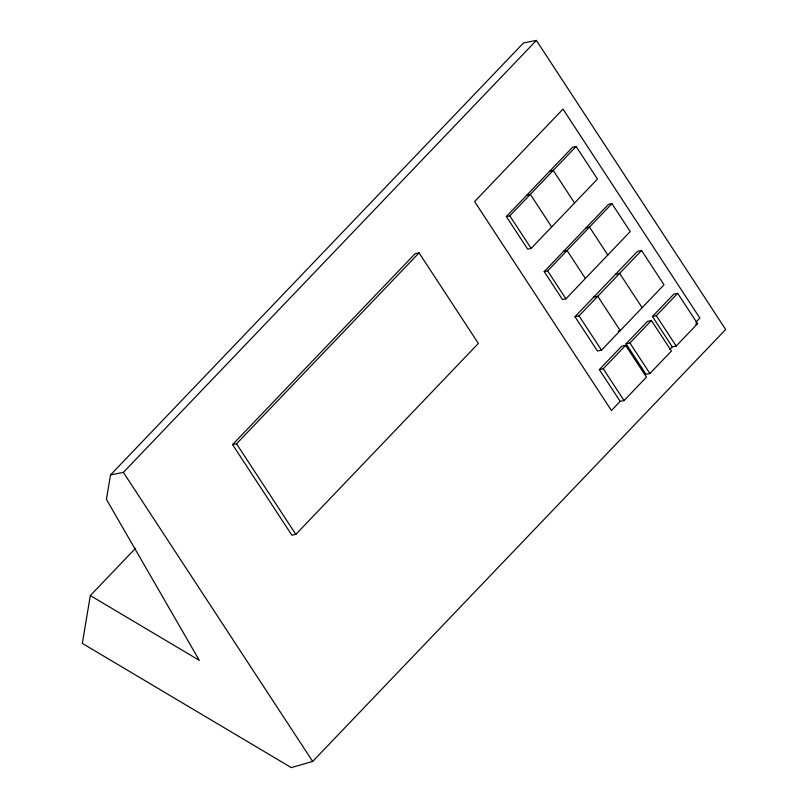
<?xml version="1.0" encoding="UTF-8"?>
<svg xmlns="http://www.w3.org/2000/svg" width="808" height="808" viewBox="0 0 808 808"><rect width="100%" height="100%" fill="white"/><g stroke="black" fill="none" stroke-linecap="round" stroke-linejoin="round"><path stroke-width="1.21" d="M90.324 595.577L82.325 643.39L291.274 767.6L312.676 761.449L725.675 329.482L536.371 40.4L523.503 42.965L110.514 474.942L106.424 499.374L199.323 660.368L90.324 595.577L135.633 548.188M110.514 474.942L123.382 472.377L536.371 40.4M232.563 444.622L415.09 253.702L419.059 252.874L478.366 343.451L295.839 534.371L291.88 535.199L232.563 444.622L236.532 443.794L419.059 252.874M506.343 216.554L572.65 147.197L576.114 146.47L597.445 179.053L531.139 248.409L527.685 249.147L506.343 216.554L509.798 215.827L576.114 146.47M544.198 271.609L608.505 204.353L611.929 203.626L630.23 231.563L565.923 298.829L562.489 299.556L544.198 271.609L547.622 270.892L611.929 203.626M574.983 316.716L637.512 251.318L641.552 250.46L664.025 284.79L601.505 350.187L597.465 351.036L574.983 316.716L579.033 315.867L641.552 250.46M620.17 401.384L599.344 369.589L621.736 346.167L625.624 345.349L646.45 377.144L624.059 400.566L620.17 401.384L611.444 410.514L474.609 201.556L563.004 109.1L699.839 318.059L695.981 322.089M626.048 343.814L647.541 321.332L651.43 320.513L671.408 351.036L649.915 373.518L646.036 374.336L626.048 343.814L629.927 342.996L651.43 320.513M672.307 346.854L652.43 316.504L673.801 294.152L677.68 293.334L697.557 323.685L676.185 346.036L672.307 346.854L669.913 349.349M599.344 369.589L603.233 368.771L625.624 345.349M652.43 316.504L656.308 315.686L677.68 293.334M549.763 171.134L553.227 170.407L574.559 203M526.877 195.082L530.331 194.344L551.672 226.937M586.083 227.806L589.517 227.078L607.808 255.015M563.661 251.248L567.095 250.531L585.386 278.467M615.605 274.225L619.655 273.377L642.128 307.696M593.708 297.132L597.748 296.284L620.231 330.603L618.201 331.027M695.617 324.099L697.557 323.685M656.308 315.686L676.185 346.036M629.927 342.996L649.915 373.518M579.033 315.867L601.505 350.187M547.622 270.892L565.923 298.829M509.798 215.827L531.139 248.409M603.233 368.771L624.059 400.566M236.532 443.794L295.839 534.371M123.382 472.377L312.676 761.449"/></g></svg>
